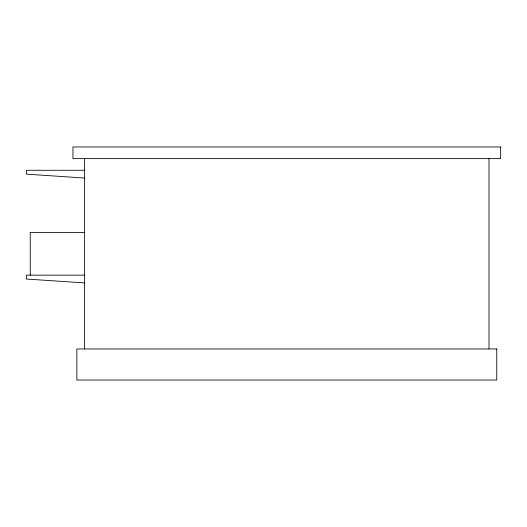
<?xml version="1.0" encoding="UTF-8"?>
<svg xmlns="http://www.w3.org/2000/svg" width="527" height="527" viewBox="0 0 527 527"><rect width="100%" height="100%" fill="white"/><g stroke="black" fill="none" stroke-linecap="round" stroke-linejoin="round"><path stroke-width="0.79" d="M84.616 170.274L26.35 170.274L26.35 174.154L84.616 178.04M84.616 232.427L30.237 232.427L30.237 275.153M84.616 275.153L26.35 275.153L26.35 279.04L84.616 282.92M488.997 158.62L488.997 348.755M84.616 158.62L84.616 348.887M500.65 146.967L72.963 146.967L72.963 158.62L500.65 158.62L500.65 146.967M496.763 348.96L76.85 348.96L76.85 380.033L496.763 380.033L496.763 348.96"/></g></svg>
